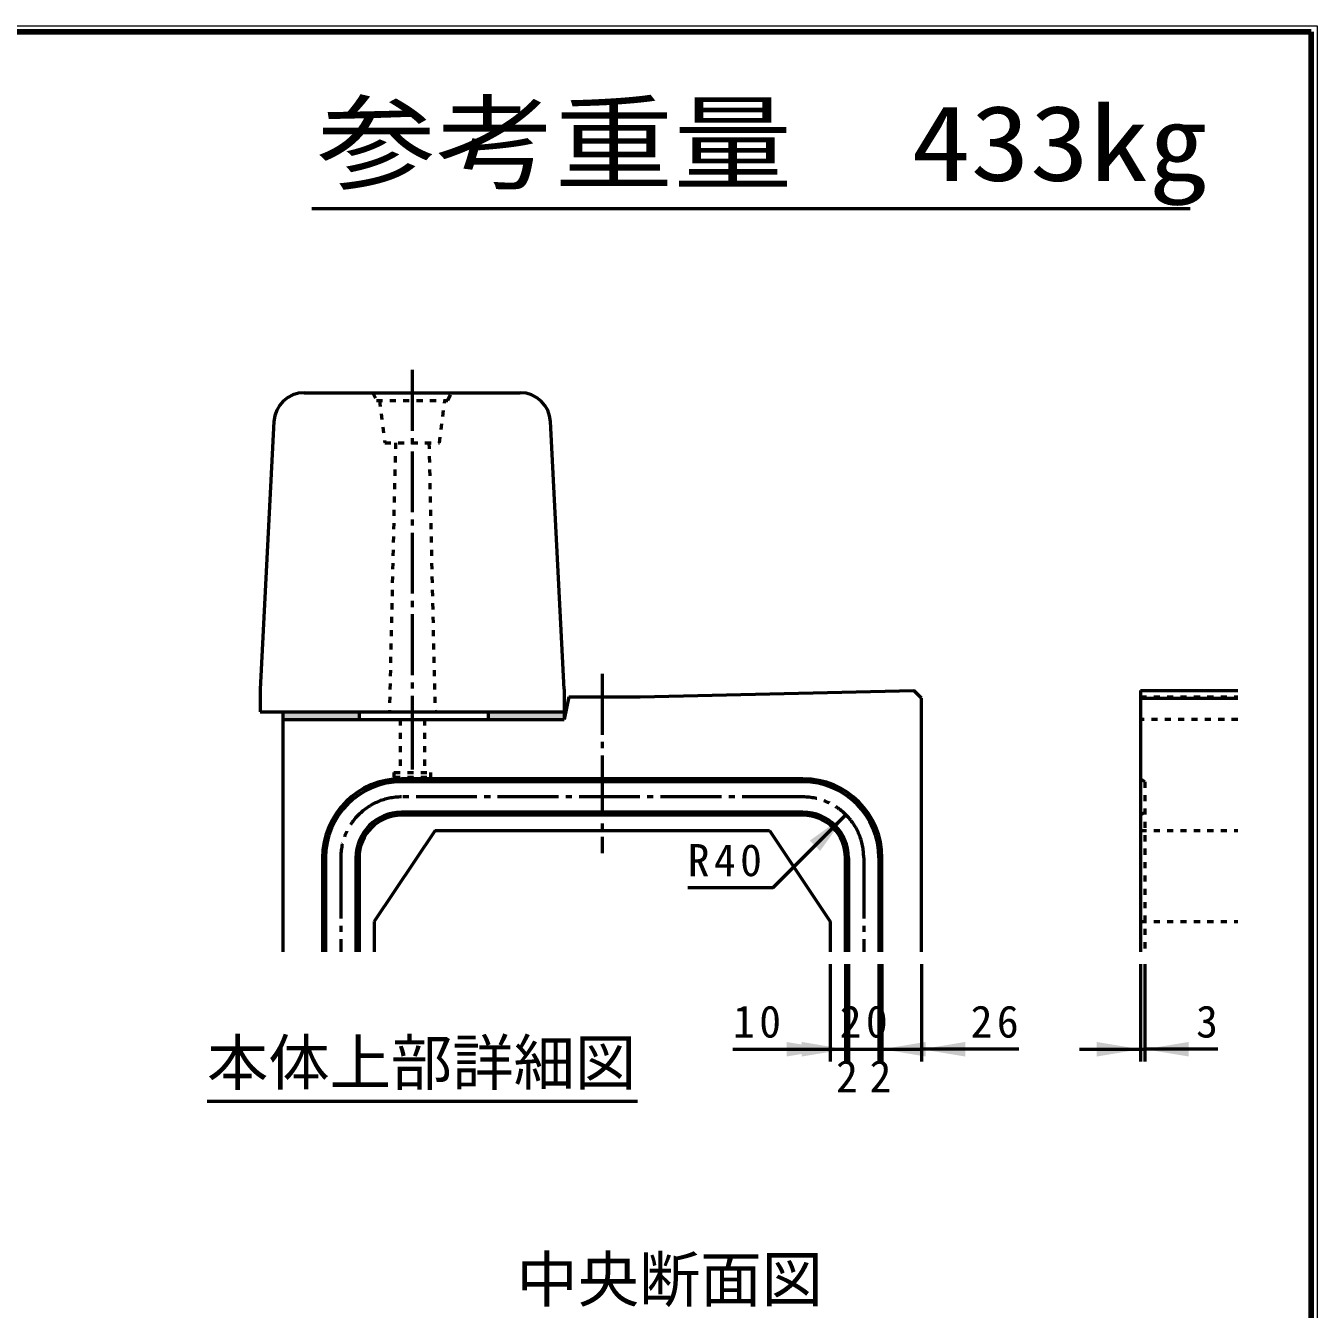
# Model space of a CAD drawing. Units: millimetres, scale not verified. Extents: x 100 to 4105, y 100 to 2870.
# Drawn here: x 3043 to 4105, y 1814 to 2870 of the extents above; entities that cross this region are included whole.
import ezdxf
from ezdxf.enums import TextEntityAlignment as Align

# ---------------------------------------------------------------- set-up
doc = ezdxf.new("R2010")
doc.units = ezdxf.units.MM
doc.header["$LTSCALE"] = 5
doc.linetypes.add('USER1', pattern=[13.4, 10, -1.2, 1, -1.2])
doc.linetypes.add('USER2', pattern=[2.2, 1, -1.2])
doc.layers.add('V-nasSTD', color=7, linetype='Continuous', lineweight=35)
doc.styles.add('ＭＳ ゴシック', font='')
doc.styles.get('ＭＳ ゴシック').set_extended_font_data('MS Gothic')

msp = doc.modelspace()

# ---------------------------------------------------------------- hatches: boundary and pattern name
at = {"layer": 'V-nasSTD'}
for points in [[(3317.182, 2299.431), (3317.182, 2305.681), (3254.682, 2305.681), (3254.682, 2299.431)], [(3485.932, 2299.431), (3485.932, 2305.681), (3423.432, 2305.681), (3423.432, 2299.431)], [(3696.324, 2191.338), (3717.537, 2221.037), (3687.839, 2199.823)], [(3668.682, 2022.181), (3704.682, 2028.181), (3668.682, 2034.181)], [(3681.182, 2022.181), (3717.182, 2028.181), (3681.182, 2034.181)], [(3783.182, 2034.181), (3747.182, 2028.181), (3783.182, 2022.181)], [(3815.682, 2034.181), (3779.682, 2028.181), (3815.682, 2022.181)], [(3923.682, 2022.181), (3959.682, 2028.181), (3923.682, 2034.181)], [(3999.432, 2034.181), (3963.432, 2028.181), (3999.432, 2022.181)]]:
    msp.add_hatch(color=256, dxfattribs=at).paths.add_polyline_path(points)

# ---------------------------------------------------------------- linework, layer by layer
at = {"layer": 'V-nasSTD', "lineweight": 100}
for p, q in [((4100, 2865), (105, 2865)), ((4100, 105), (4100, 2865))]:
    msp.add_line(p, q, dxfattribs=at)
at = {"layer": 'V-nasSTD', "lineweight": 50}
for p, q in [((3278.536, 2719.753), (4000.536, 2719.753)), ((3272.183, 2568.181), (3449.681, 2568.181)), ((3247.216, 2544.462), (3235.932, 2324.431)), ((3485.932, 2324.431), (3474.648, 2544.462)), ((3235.932, 2324.431), (3235.932, 2305.681)), ((3485.932, 2324.431), (3485.932, 2305.681)), ((3489.682, 2318.181), (3485.932, 2299.431)), ((3489.682, 2318.181), (3548.432, 2318.181)), ((3548.432, 2318.181), (3773.432, 2323.181)), ((3779.682, 2316.931), (3773.432, 2323.181)), ((3779.682, 2108.181), (3779.682, 2316.931)), ((3959.682, 2323.181), (4039.682, 2323.181)), ((3959.682, 2323.181), (3959.682, 2108.181)), ((3959.682, 2316.931), (4039.682, 2316.931)), ((3235.932, 2305.681), (3485.932, 2305.681)), ((3254.682, 2305.681), (3254.682, 2299.431)), ((3317.182, 2305.681), (3317.182, 2299.431)), ((3423.432, 2305.681), (3423.432, 2299.431)), ((3485.932, 2305.681), (3485.932, 2299.431)), ((3254.682, 2299.431), (3485.932, 2299.431)), ((3254.682, 2299.431), (3254.682, 2108.181)), ((3682.182, 2250.681), (3352.182, 2250.681)), ((3682.182, 2248.181), (3352.182, 2248.181)), ((3682.182, 2223.181), (3352.182, 2223.181)), ((3682.182, 2220.681), (3352.182, 2220.681)), ((3657.433, 2160.933), (3717.537, 2221.037)), ((3379.682, 2208.181), (3329.682, 2133.181)), ((3379.682, 2208.181), (3654.682, 2208.181)), ((3654.682, 2208.181), (3704.682, 2133.181)), ((3287.182, 2185.681), (3287.182, 2108.181)), ((3289.682, 2185.681), (3289.682, 2108.181)), ((3314.682, 2185.681), (3314.682, 2108.181)), ((3317.182, 2185.681), (3317.182, 2108.181)), ((3717.182, 2108.181), (3717.182, 2185.681)), ((3719.682, 2185.681), (3719.682, 2108.181)), ((3744.682, 2185.681), (3744.682, 2108.181)), ((3747.182, 2108.181), (3747.182, 2185.681)), ((3657.433, 2160.933), (3587.433, 2160.933)), ((3329.682, 2133.181), (3329.682, 2108.181)), ((3704.682, 2133.181), (3704.682, 2108.181)), ((3704.682, 2098.181), (3704.682, 2018.181)), ((3717.182, 2098.181), (3717.182, 2018.181)), ((3719.682, 2098.181), (3719.682, 2018.181)), ((3744.682, 2098.181), (3744.682, 2018.181)), ((3747.182, 2098.181), (3747.182, 2018.181)), ((3779.682, 2098.181), (3779.682, 2018.181)), ((3959.682, 2098.181), (3959.682, 2018.181)), ((3963.432, 2098.181), (3963.432, 2018.181)), ((3624.682, 2028.181), (3704.682, 2028.181)), ((3704.682, 2028.181), (3717.182, 2028.181)), ((3717.182, 2028.181), (3719.682, 2028.181)), ((3719.682, 2028.181), (3744.682, 2028.181)), ((3744.682, 2028.181), (3747.182, 2028.181)), ((3747.182, 2028.181), (3779.682, 2028.181)), ((3859.682, 2028.181), (3779.682, 2028.181)), ((3909.682, 2028.181), (3959.682, 2028.181)), ((3959.682, 2028.181), (3963.432, 2028.181)), ((4023.432, 2028.181), (3963.432, 2028.181)), ((3192.214, 1985.347), (3546.223, 1985.347))]:
    msp.add_line(p, q, dxfattribs=at)
at = {"layer": 'V-nasSTD', "linetype": 'USER1', "lineweight": 50}
for p, q in [((3360.932, 2586.931), (3360.932, 2286.931)), ((3517.182, 2336.931), (3517.182, 2189.431)), ((3360.932, 2308.181), (3360.932, 2251.931)), ((3682.182, 2235.681), (3352.182, 2235.681)), ((3302.182, 2185.681), (3302.182, 2108.181)), ((3732.182, 2185.681), (3732.182, 2108.181))]:
    msp.add_line(p, q, dxfattribs=at)
at = {"layer": 'V-nasSTD', "linetype": 'USER2', "lineweight": 50}
for p, q in [((3328.432, 2568.181), (3331.557, 2561.931)), ((3331.557, 2561.931), (3390.307, 2561.931)), ((3334.057, 2561.931), (3338.432, 2526.931)), ((3383.432, 2526.931), (3387.807, 2561.931)), ((3390.307, 2561.931), (3393.432, 2568.181)), ((3338.432, 2526.931), (3383.432, 2526.931)), ((3347.182, 2526.931), (3342.182, 2305.681)), ((3374.682, 2526.931), (3379.682, 2305.681)), ((3959.682, 2318.181), (4039.682, 2318.181)), ((3350.932, 2299.431), (3350.932, 2255.681)), ((3370.932, 2299.431), (3370.932, 2255.681)), ((4039.682, 2299.431), (3959.682, 2299.431)), ((3345.932, 2255.681), (3375.932, 2255.681)), ((3345.932, 2255.681), (3345.932, 2251.931)), ((3345.932, 2251.931), (3375.932, 2251.931)), ((3375.932, 2255.681), (3375.932, 2251.931)), ((3963.432, 2248.181), (3959.682, 2250.681)), ((3963.432, 2248.181), (3963.432, 2108.181)), ((3959.682, 2220.681), (3963.432, 2223.181)), ((3959.682, 2208.181), (4039.682, 2208.181)), ((3959.682, 2133.181), (4039.682, 2133.181))]:
    msp.add_line(p, q, dxfattribs=at)
at = {"layer": 'V-nasSTD', "lineweight": 13}
msp.add_lwpolyline([(100, 100), (100, 2870), (4105, 2870), (4105, 100)], close=True, dxfattribs=at)
at = {"layer": 'V-nasSTD', "lineweight": 50}
for centre, radius, start, end in [((3272.183, 2543.181), 25, 90, 177.06433), ((3449.681, 2543.181), 25, 2.93567, 90), ((3352.182, 2185.681), 65, 90, 180), ((3352.182, 2185.681), 62.5, 90, 180), ((3682.182, 2185.681), 65, 0, 90), ((3682.182, 2185.681), 62.5, 0, 90), ((3352.182, 2185.681), 37.5, 90, 180), ((3352.182, 2185.681), 35, 90, 180), ((3682.182, 2185.681), 37.5, 0, 90), ((3682.182, 2185.681), 35, 0, 90)]:
    msp.add_arc(centre, radius, start, end, dxfattribs=at)
at = {"layer": 'V-nasSTD', "linetype": 'USER1', "lineweight": 50}
for centre, start, end in [((3352.182, 2185.681), 90, 180), ((3682.182, 2185.681), 0, 90)]:
    msp.add_arc(centre, 50, start, end, dxfattribs=at)

# ---------------------------------------------------------------- texts
at = {"layer": 'V-nasSTD', "style": 'ＭＳ ゴシック', "width": 1.15}
msp.add_text('参考重量\u3000433kg', height=62.32, dxfattribs=at).set_placement((3282.536, 2804.753), align=Align.TOP_LEFT)
at = {"layer": 'V-nasSTD', "style": 'ＭＳ ゴシック'}
for s, height, p in [('3', 26.39, (4005.432, 2064.181)), ('本体上部詳細図', 36.95, (3192.214, 2035.747)), ('2', 26.39, (3709.432, 2019.181)), ('2', 26.39, (3736.932, 2019.181)), ('中央断面図', 36.95, (3446.566, 1857.445))]:
    msp.add_text(s, height=height, dxfattribs=at).set_placement(p, align=Align.TOP_LEFT)
at = {"layer": 'V-nasSTD', "char_height": 26.39, "attachment_point": 1, "style": 'ＭＳ ゴシック'}
for s, insert in [('\\T1.2;R40', (3587.433, 2196.933)), ('\\T1.2;10', (3624.682, 2064.181)), ('\\T1.2;20', (3712.382, 2064.181)), ('\\T1.2;26', (3820.082, 2064.181))]:
    msp.add_mtext(s, dxfattribs=dict(at, insert=insert))

doc.saveas('drawing.dxf')
